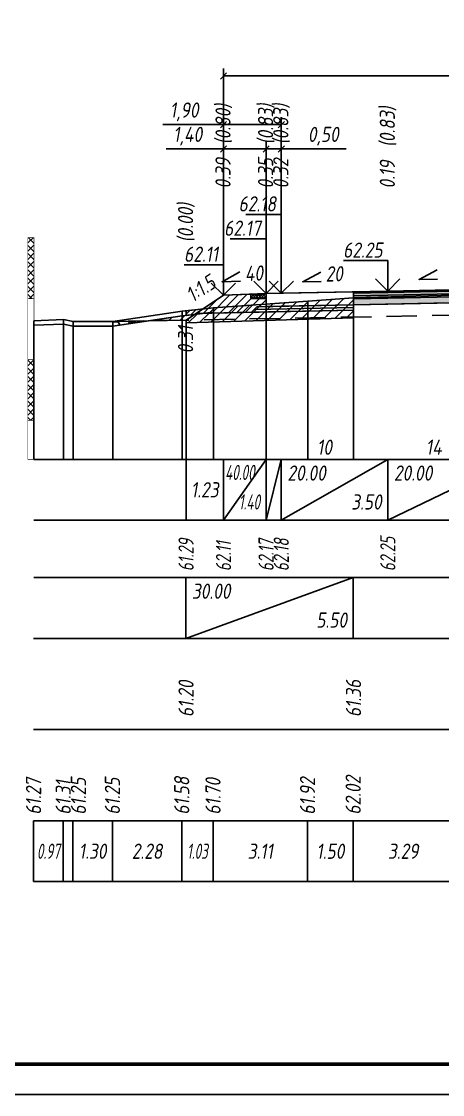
# Model space of a CAD drawing. Extents: x -717 to 1451, y -133302 to 233.
# Drawn here: x 78 to 147.1, y -48263.4 to -48087 of the extents above; entities that cross this region are included whole.
import ezdxf
from ezdxf.enums import TextEntityAlignment as Align

# ---------------------------------------------------------------- set-up
doc = ezdxf.new("R2010")
doc.units = 0
doc.linetypes.add('штриховая', pattern=[0.75, 0.5, -0.25])
for name, color, linetype in [('Интерполированный поперечник', 2, 'Continuous'), ('Код_510', 7, 'Continuous'), ('Код_514', 1, 'Continuous'), ('Код_516', 1, 'Continuous'), ('Контур_0', 7, 'Continuous'), ('Контур_2521', 7, 'Continuous'), ('Контур_2564', 7, 'Continuous'), ('Контур_2660', 7, 'Continuous'), ('Контур_2665', 7, 'Continuous'), ('Контур_400', 7, 'Continuous'), ('Контур_508', 7, 'Continuous'), ('Контур_512', 7, 'Continuous'), ('Контур_513', 7, 'Continuous'), ('Контур_818', 7, 'Continuous'), ('Красный поперечник', 1, 'Continuous'), ('Линейка абсолютных высот', 7, 'Continuous'), ('Объём_2501', 7, 'Continuous'), ('Объём_2564', 7, 'Continuous'), ('Объём_2650', 7, 'Continuous'), ('Объём_2660', 7, 'Continuous'), ('Объём_2661', 7, 'Continuous'), ('Объём_2665', 7, 'Continuous'), ('Объём_2666', 7, 'Continuous'), ('Объём_2667', 7, 'Continuous'), ('Объём_2668', 7, 'Continuous'), ('Объём_2669', 7, 'Continuous'), ('Объём_2675', 7, 'Continuous'), ('Объём_2753', 7, 'Continuous'), ('Откосы', 7, 'Continuous'), ('Отметки покрытия', 7, 'Continuous'), ('Рабочие отметки', 7, 'Continuous'), ('Рабочие отметки доп.', 7, 'Continuous'), ('Слои выравнивания', 7, 'Continuous'), ('Таблица', 7, 'Continuous'), ('Уклоны проезжей части', 7, 'Continuous'), ('Черный поперечник', 3, 'Continuous')]:
    doc.layers.add(name, color=color, linetype=linetype)
for name, color, linetype, true_color in [('Контур_2540', 2, 'Continuous', 0xffff00), ('Контур_2560', 2, 'Continuous', 0xffff00), ('Контур_2561', 7, 'Continuous', 0xff8040), ('Контур_2562', 3, 'Continuous', 0x00ff00), ('Контур_2563', 7, 'Continuous', 0xff8000), ('Контур_2570', 7, 'Continuous', 0x80ff00), ('Контур_2725', 7, 'Continuous', 0x323232), ('Контур_2736', 4, 'Continuous', 0x00ffff), ('Контур_2737', 4, 'Continuous', 0x00ffff), ('Контур_2738', 4, 'Continuous', 0x00ffff), ('Контур_2739', 4, 'Continuous', 0x00ffff), ('Контур_2741', 4, 'Continuous', 0x00ffff), ('Контур_2742', 4, 'Continuous', 0x00ffff), ('Контур_2743', 4, 'Continuous', 0x00ffff), ('Контур_2744', 7, 'Continuous', 0xa4ffff), ('Контур_2745', 7, 'Continuous', 0xa4ffff), ('Контур_2747', 4, 'Continuous', 0x00ffff), ('Контур_2748', 4, 'Continuous', 0x00ffff), ('Контур_2749', 4, 'Continuous', 0x00ffff), ('Контур_2750', 4, 'Continuous', 0x00ffff), ('Контур_2751', 4, 'Continuous', 0x00ffff), ('Контур_2752', 4, 'Continuous', 0x00ffff), ('Контур_2760', 7, 'Continuous', 0x323232), ('Контур_2761', 7, 'Continuous', 0x323232), ('Контур_2762', 7, 'Continuous', 0x323232), ('Контур_2763', 7, 'Continuous', 0x323232), ('Контур_402', 7, 'Continuous', 0xff6464), ('Контур_703', 4, 'Continuous', 0x00ffff), ('Контур_705', 4, 'Continuous', 0x00ffff), ('Контур_707', 4, 'Continuous', 0x00ffff), ('Контур_720', 131, 'Continuous', 0xaaffff), ('Объём_2500', 7, 'Continuous', 0xc0c0c0), ('Объём_2520', 7, 'Continuous', 0x80ffff), ('Объём_2540', 2, 'Continuous', 0xffff00), ('Объём_2560', 2, 'Continuous', 0xffff00), ('Объём_2561', 7, 'Continuous', 0xff8040), ('Объём_2562', 3, 'Continuous', 0x00ff00), ('Объём_2563', 7, 'Continuous', 0xff8000), ('Объём_2570', 7, 'Continuous', 0x80ff00), ('Объём_2600', 7, 'Continuous', 0x808000), ('Объём_2746', 2, 'Continuous', 0xffff00)]:
    doc.layers.add(name, color=color, linetype=linetype, true_color=true_color)
doc.styles.get("Standard").update_dxf_attribs({"font": 'txt', "height": 2.5})
doc.styles.add('М', font='romand.shx', dxfattribs={"width": 0.8, "oblique": 10, "height": 2.5})
doc.dimstyles.new('ISO-25', dxfattribs={"dimtxt": 2.5, "dimasz": 2.5, "dimexe": 1.25, "dimexo": 0.625, "dimtad": 1, "dimtxsty": 'Standard', "dimcen": 2.5, "dimadec": 0, "dimazin": 0, "dimtfac": 1, "dimtmove": 0, "dimatfit": 3, "dimfxl": 1, "dimarcsym": 0})
pattern_1 = [(45.0000013, (0, 0), (-0.67351924, 0.673519211), []), (135.0000003, (0, 0), (-0.673519222, -0.67351923), [])]

# ---------------------------------------------------------------- blocks, each defined once
blk = doc.blocks.new('_Oblique')
at = {"color": 0, "linetype": 'ByBlock', "lineweight": -2}
blk.add_line((-0.5, -0.5), (0.5, 0.5), dxfattribs=at)
blk = doc.blocks.new('*D1139')
at = {"color": 0, "lineweight": -2, "transparency": 16777216}
for p, q in [((111.15, -48131.44), (111.15, -48106.72)), ((118.15, -48131.16), (118.15, -48106.72)), ((111.15, -48107.97), (101.74, -48107.97)), ((118.15, -48107.97), (111.15, -48107.97))]:
    blk.add_line(p, q, dxfattribs=at)
at = {"layer": 'Defpoints', "color": 0, "transparency": 16777216}
for p in [(118.15, -48107.97), (111.15, -48132.07), (118.15, -48131.79)]:
    blk.add_point(p, dxfattribs=at)
at = {"color": 0, "lineweight": -2, "transparency": 16777216, "rotation": 180}
blk.add_blockref('_Oblique', (111.15, -48107.97), dxfattribs=at)
at = {"color": 0, "lineweight": -2, "transparency": 16777216}
blk.add_blockref('_Oblique', (118.15, -48107.97), dxfattribs=at)
at = {"color": 0, "transparency": 16777216, "insert": (105.28, -48105.86), "char_height": 2.5, "width": 8.75, "attachment_point": 5, "style": 'М'}
blk.add_mtext('1,40', dxfattribs=at)
blk = doc.blocks.new('*D1141')
at = {"color": 0, "lineweight": -2, "transparency": 16777216}
for p, q in [((118.15, -48131.16), (118.15, -48106.72)), ((120.65, -48131.11), (120.65, -48106.72)), ((118.15, -48107.97), (120.65, -48107.97)), ((120.65, -48107.97), (131.32, -48107.97))]:
    blk.add_line(p, q, dxfattribs=at)
at = {"layer": 'Defpoints', "color": 0, "transparency": 16777216}
for p in [(120.65, -48107.97), (120.65, -48131.74), (118.15, -48131.79)]:
    blk.add_point(p, dxfattribs=at)
at = {"color": 0, "lineweight": -2, "transparency": 16777216, "rotation": 180}
blk.add_blockref('_Oblique', (118.15, -48107.97), dxfattribs=at)
at = {"color": 0, "lineweight": -2, "transparency": 16777216}
blk.add_blockref('_Oblique', (120.65, -48107.97), dxfattribs=at)
at = {"color": 0, "transparency": 16777216, "insert": (127.56, -48105.86), "char_height": 2.5, "width": 9.1667, "attachment_point": 5, "style": 'М'}
blk.add_mtext('0,50', dxfattribs=at)
blk = doc.blocks.new('*D1144')
at = {"color": 0, "lineweight": -2, "transparency": 16777216}
for p, q in [((111.15, -48131.44), (111.15, -48102.72)), ((120.65, -48131.11), (120.65, -48102.72)), ((111.15, -48103.97), (101.17, -48103.97)), ((120.65, -48103.97), (111.15, -48103.97))]:
    blk.add_line(p, q, dxfattribs=at)
at = {"layer": 'Defpoints', "color": 0, "transparency": 16777216}
for p in [(120.65, -48103.97), (120.65, -48131.74), (111.15, -48132.07)]:
    blk.add_point(p, dxfattribs=at)
at = {"color": 0, "lineweight": -2, "transparency": 16777216, "rotation": 180}
blk.add_blockref('_Oblique', (111.15, -48103.97), dxfattribs=at)
at = {"color": 0, "lineweight": -2, "transparency": 16777216}
blk.add_blockref('_Oblique', (120.65, -48103.97), dxfattribs=at)
at = {"color": 0, "transparency": 16777216, "insert": (104.71, -48101.86), "char_height": 2.5, "width": 8.75, "attachment_point": 5, "style": 'М'}
blk.add_mtext('1,90', dxfattribs=at)
blk = doc.blocks.new('*D1145')
at = {"color": 0, "lineweight": -2, "transparency": 16777216}
for p, q in [((111.15, -48131.44), (111.15, -48094.72)), ((111.15, -48095.97), (206.65, -48095.97)), ((206.65, -48131.44), (206.65, -48094.72))]:
    blk.add_line(p, q, dxfattribs=at)
at = {"layer": 'Defpoints', "color": 0, "transparency": 16777216}
for p in [(206.65, -48095.97), (111.15, -48132.07), (206.65, -48132.07)]:
    blk.add_point(p, dxfattribs=at)
at = {"color": 0, "lineweight": -2, "transparency": 16777216, "rotation": 180}
blk.add_blockref('_Oblique', (111.15, -48095.97), dxfattribs=at)
at = {"color": 0, "lineweight": -2, "transparency": 16777216}
blk.add_blockref('_Oblique', (206.65, -48095.97), dxfattribs=at)
at = {"color": 0, "transparency": 16777216, "insert": (158.9, -48093.86), "char_height": 2.5, "width": 10.4167, "attachment_point": 5, "style": 'М'}
blk.add_mtext('19,10', dxfattribs=at)

msp = doc.modelspace()

# ---------------------------------------------------------------- hatches: boundary and pattern name
h = msp.add_hatch()
h.set_pattern_fill('ANSI37', color=256, scale=0.1)
h.set_pattern_definition([(45, (116.8996, -48132.02463), (-0.22451, 0.22451), []), (135, (116.8996, -48132.02463), (-0.22451, -0.22451), [])])
h.paths.add_polyline_path([(115.65, -48131.825), (115.65, -48132.528), (118.15, -48132.528), (118.15, -48131.725), (116.892, -48132.025)])
at = {"layer": 'Линейка абсолютных высот'}
h = msp.add_hatch(dxfattribs=at)
h.set_pattern_fill('ANSI37', scale=0.3, style=0)
h.set_pattern_definition(pattern_1)
h.paths.add_polyline_path([(80, -48132.564), (80, -48122.564), (79, -48122.564), (79, -48132.564)])
h = msp.add_hatch(dxfattribs=at)
h.set_pattern_fill('ANSI37', scale=0.3, style=0)
h.set_pattern_definition(pattern_1)
h.paths.add_polyline_path([(80, -48152.564), (80, -48142.564), (79, -48142.564), (79, -48152.564)])
at = {"layer": 'Объём_2563'}
h = msp.add_hatch(dxfattribs=at)
h.set_pattern_fill('ANSI31', color=256, scale=0.3)
h.paths.add_polyline_path([(111.15, -48132.005), (115.65, -48131.825), (115.65, -48132.528), (118.15, -48132.528), (118.15, -48133.875), (116.65, -48133.905), (115.731, -48134.823), (106.65, -48135.005)])
at = {"layer": 'Объём_2570'}
h = msp.add_hatch(dxfattribs=at)
h.set_pattern_fill('ANSI31', color=256, scale=0.2)
h.paths.add_polyline_path([(105, -48135.324), (105, -48134.574), (109.487, -48134.059), (109.487, -48134.809)])
at = {"layer": 'Объём_2600'}
h = msp.add_hatch(dxfattribs=at)
h.set_pattern_fill('ANSI31', color=6, scale=0.4)
h.paths.add_polyline_path([(125.019, -48132.979), (132.514, -48132.448), (132.514, -48135.751), (105, -48136.577), (105, -48136.104), (98.776, -48136.219), (104.345, -48135.399), (109.487, -48134.809), (109.487, -48134.059)])
h = msp.add_hatch(dxfattribs=at)
h.set_pattern_fill('HONEY', color=5, scale=0.3)
h.paths.add_polyline_path([(92.954, -48137.076), (92.954, -48136.326), (98.776, -48136.219)])
at = {"layer": 'Слои выравнивания'}
for color, points in [(2, [(132.514, -48131.437), (138.15, -48131.325), (148.944, -48131.109), (155.069, -48130.986), (158.9, -48130.91), (158.9, -48131.16), (155.069, -48131.236), (148.944, -48131.359), (138.15, -48131.575), (132.514, -48131.687)]), (3, [(132.514, -48131.687), (138.15, -48131.575), (148.944, -48131.359), (155.069, -48131.236), (158.9, -48131.16), (158.9, -48131.61), (155.069, -48131.686), (148.944, -48131.809), (138.15, -48132.025), (132.514, -48132.137)]), (4, [(132.514, -48132.137), (138.15, -48132.025), (148.944, -48131.809), (155.069, -48131.686), (158.9, -48131.61), (158.9, -48132.06), (155.069, -48132.136), (148.944, -48132.259), (138.15, -48132.475), (132.514, -48132.587)]), (5, [(132.514, -48132.587), (138.15, -48132.475), (148.944, -48132.259), (155.069, -48132.136), (158.9, -48132.06), (158.9, -48133.06), (155.069, -48133.136), (148.944, -48133.259), (138.15, -48133.475), (132.514, -48133.587)])]:
    msp.add_hatch(color=color, dxfattribs=at).paths.add_polyline_path(points)

# ---------------------------------------------------------------- linework, layer by layer
at = {"flags": 128}
msp.add_lwpolyline([(-30.054, -48263.421), (389.946, -48263.421), (389.946, -47966.421), (-30.054, -47966.421)], close=True, dxfattribs=at)
at = {"const_width": 0.6, "flags": 128}
msp.add_lwpolyline([(-10.054, -48258.421), (384.946, -48258.421), (384.946, -47971.421), (-10.054, -47971.421)], close=True, dxfattribs=at)
msp.add_lwpolyline([(115.65, -48131.825), (115.65, -48132.528), (118.15, -48132.528), (118.15, -48131.725), (116.892, -48132.025), (115.65, -48131.825)])
at = {"layer": 'Интерполированный поперечник', "linetype": 'штриховая', "ltscale": 10, "flags": 128}
msp.add_lwpolyline([(92.954, -48136.326), (208.057, -48134.207)], dxfattribs=at)
at = {"layer": 'Код_510'}
for p, q in [((79.946, -48228.421), (79.946, -48218.421)), ((84.816, -48228.421), (84.816, -48218.421)), ((86.402, -48228.421), (86.402, -48218.421)), ((92.899, -48228.421), (92.899, -48218.421)), ((104.291, -48228.421), (104.291, -48218.421)), ((109.433, -48228.421), (109.433, -48218.421)), ((124.964, -48228.421), (124.964, -48218.421)), ((132.46, -48228.421), (132.46, -48218.421))]:
    msp.add_line(p, q, dxfattribs=at)
at = {"layer": 'Код_514'}
for p, q in [((105, -48169), (105, -48159)), ((111.15, -48169), (111.15, -48159)), ((111.15, -48169), (118.15, -48159)), ((118.15, -48169), (118.15, -48159)), ((118.15, -48169), (120.65, -48159)), ((120.65, -48169), (120.65, -48159)), ((120.65, -48169), (138.15, -48159)), ((138.15, -48169), (138.15, -48159)), ((138.15, -48169), (158.9, -48159))]:
    msp.add_line(p, q, dxfattribs=at)
at = {"layer": 'Код_516'}
for p, q in [((104.946, -48188.421), (104.946, -48178.421)), ((104.946, -48188.421), (132.46, -48178.421)), ((132.46, -48188.421), (132.46, -48178.421))]:
    msp.add_line(p, q, dxfattribs=at)
at = {"layer": 'Контур_0', "flags": 128}
for points in [[(120.65, -48133.825), (118.15, -48133.875), (118.15, -48131.725), (132.514, -48131.437), (132.514, -48133.587), (120.65, -48133.825), (120.65, -48133.825)], [(111.15, -48132.005), (105, -48136.104), (105, -48136.104), (105, -48136.104), (105, -48136.104), (105, -48136.104), (105, -48136.104), (105, -48136.104), (105, -48136.104), (105, -48136.104), (105, -48136.104), (105, -48136.104), (105, -48136.104), (105, -48136.104), (105, -48136.104), (105, -48136.104)], [(111.15, -48132.005), (105, -48136.104), (105, -48136.104), (105, -48136.104), (105, -48136.104), (105, -48136.104), (105, -48136.104), (105, -48136.104), (105, -48136.104), (105, -48136.104), (105, -48136.104), (105, -48136.104), (105, -48136.104), (105, -48136.104), (105, -48136.104), (105, -48136.104), (105, -48136.104), (105, -48136.104), (105, -48136.104), (105, -48136.104), (105, -48136.104), (105, -48136.104), (105, -48136.104), (105, -48136.104), (105, -48136.104), (105, -48136.104), (105, -48136.104), (105, -48136.104), (105, -48136.104), (105, -48136.104)], [(106.65, -48135.005), (115.731, -48134.823), (116.65, -48133.905), (118.15, -48133.875)], [(116.65, -48133.905), (132.514, -48133.587), (132.514, -48134.487), (115.731, -48134.823), (116.65, -48133.905), (116.65, -48133.905)]]:
    msp.add_lwpolyline(points, dxfattribs=at)
at = {"layer": 'Контур_2521', "color": 250, "flags": 128}
msp.add_lwpolyline([(116.19, -48134.364), (132.514, -48134.037)], dxfattribs=at)
at = {"layer": 'Контур_2540', "flags": 128}
msp.add_lwpolyline([(106.65, -48135.005), (132.514, -48134.487), (132.514, -48135.751), (105, -48136.577), (105, -48136.104), (106.65, -48135.005), (106.65, -48135.005)], dxfattribs=at)
at = {"layer": 'Контур_2560', "flags": 128}
msp.add_lwpolyline([(111.15, -48132.005), (111.15, -48132.005), (111.15, -48132.005), (118.15, -48131.725)], dxfattribs=at)
at = {"layer": 'Контур_2561', "flags": 128}
msp.add_lwpolyline([(118.15, -48131.725), (118.15, -48131.725), (111.15, -48132.005), (111.15, -48132.005), (118.15, -48131.725)], dxfattribs=at)
at = {"layer": 'Контур_2562', "flags": 128}
msp.add_lwpolyline([(111.15, -48132.005), (111.15, -48132.005), (111.15, -48132.005), (111.15, -48132.005), (111.15, -48132.005)], dxfattribs=at)
at = {"layer": 'Контур_2563', "flags": 128}
msp.add_lwpolyline([(111.15, -48132.005), (118.15, -48131.725), (118.15, -48133.875), (116.65, -48133.905), (115.731, -48134.823), (106.65, -48135.005), (111.15, -48132.005), (111.15, -48132.005)], dxfattribs=at)
at = {"layer": 'Контур_2564', "flags": 128}
msp.add_lwpolyline([(111.15, -48132.005), (118.15, -48131.725)], dxfattribs=at)
at = {"layer": 'Контур_2570', "flags": 128}
msp.add_lwpolyline([(80, -48136.959), (84.87, -48136.758), (86.456, -48137.083), (92.954, -48137.076), (92.954, -48137.076), (104.345, -48135.399), (109.487, -48134.809), (109.487, -48134.059), (125.019, -48132.979), (132.514, -48132.448), (148.944, -48132), (155.069, -48131.807), (158.9, -48131.844), (171.542, -48131.967), (177.911, -48132.061), (193.677, -48132.863), (199.954, -48133.185), (199.954, -48133.935), (202.596, -48134.219), (208.057, -48134.957), (208.057, -48134.957), (240.601, -48133.435), (251.11, -48132.8), (252.71, -48132.786)], dxfattribs=at)
at = {"layer": 'Контур_2660', "flags": 128}
msp.add_lwpolyline([(105, -48136.577), (132.514, -48135.751)], dxfattribs=at)
at = {"layer": 'Контур_2665', "flags": 128}
msp.add_lwpolyline([(111.15, -48132.005), (111.15, -48132.005)], dxfattribs=at)
at = {"layer": 'Контур_2725', "flags": 128}
msp.add_lwpolyline([(132.514, -48133.587), (138.15, -48133.475), (148.944, -48133.259), (155.069, -48133.136), (158.9, -48133.06), (171.542, -48133.312), (177.911, -48133.44)], dxfattribs=at)
at = {"layer": 'Контур_2736', "flags": 128}
msp.add_lwpolyline([(111.15, -48132.005), (105, -48136.104)], dxfattribs=at)
at = {"layer": 'Контур_2737', "flags": 128}
msp.add_lwpolyline([(105, -48136.104), (105, -48136.104)], dxfattribs=at)
at = {"layer": 'Контур_2738', "flags": 128}
msp.add_lwpolyline([(105, -48136.104), (105, -48136.104)], dxfattribs=at)
at = {"layer": 'Контур_2739', "flags": 128}
msp.add_lwpolyline([(105, -48136.104), (105, -48136.104)], dxfattribs=at)
at = {"layer": 'Контур_2741', "flags": 128}
msp.add_lwpolyline([(105, -48136.104), (105, -48136.104)], dxfattribs=at)
at = {"layer": 'Контур_2742', "flags": 128}
msp.add_lwpolyline([(105, -48136.104), (105, -48136.104)], dxfattribs=at)
at = {"layer": 'Контур_2743', "flags": 128}
msp.add_lwpolyline([(105, -48136.104), (105, -48136.104)], dxfattribs=at)
at = {"layer": 'Контур_2744', "flags": 128}
msp.add_lwpolyline([(105, -48136.104), (105, -48136.104)], dxfattribs=at)
msp.add_lwpolyline([(105, -48136.104), (105, -48136.104)], dxfattribs=at)
msp.add_lwpolyline([(105, -48136.104), (105, -48136.104)], dxfattribs=at)
msp.add_lwpolyline([(105, -48136.104), (105, -48136.104)], dxfattribs=at)
msp.add_lwpolyline([(105, -48136.104), (105, -48136.104)], dxfattribs=at)
msp.add_lwpolyline([(105, -48136.104), (105, -48136.104)], dxfattribs=at)
at = {"layer": 'Контур_2745', "flags": 128}
msp.add_lwpolyline([(105, -48136.104), (105, -48136.104)], dxfattribs=at)
msp.add_lwpolyline([(105, -48136.104), (105, -48136.104)], dxfattribs=at)
msp.add_lwpolyline([(105, -48136.104), (105, -48136.104)], dxfattribs=at)
msp.add_lwpolyline([(105, -48136.104), (105, -48136.104)], dxfattribs=at)
msp.add_lwpolyline([(105, -48136.104), (105, -48136.104)], dxfattribs=at)
msp.add_lwpolyline([(105, -48136.104), (105, -48136.104)], dxfattribs=at)
at = {"layer": 'Контур_2747', "flags": 128}
msp.add_lwpolyline([(105, -48136.104), (105, -48136.104)], dxfattribs=at)
at = {"layer": 'Контур_2748', "flags": 128}
msp.add_lwpolyline([(105, -48136.104), (105, -48136.104)], dxfattribs=at)
at = {"layer": 'Контур_2749', "flags": 128}
msp.add_lwpolyline([(105, -48136.104), (105, -48136.104)], dxfattribs=at)
at = {"layer": 'Контур_2750', "flags": 128}
msp.add_lwpolyline([(105, -48136.104), (105, -48136.104)], dxfattribs=at)
at = {"layer": 'Контур_2751', "flags": 128}
msp.add_lwpolyline([(105, -48136.104), (105, -48136.104)], dxfattribs=at)
at = {"layer": 'Контур_2752', "flags": 128}
msp.add_lwpolyline([(105, -48136.104), (105, -48136.104)], dxfattribs=at)
at = {"layer": 'Контур_2760', "flags": 128}
msp.add_lwpolyline([(132.514, -48131.437), (138.15, -48131.325), (148.944, -48131.109), (155.069, -48130.986), (158.9, -48130.91), (171.542, -48131.162), (177.911, -48131.29)], dxfattribs=at)
at = {"layer": 'Контур_2761', "flags": 128}
msp.add_lwpolyline([(132.514, -48131.687), (138.15, -48131.575), (148.944, -48131.359), (155.069, -48131.236), (158.9, -48131.16), (171.542, -48131.412), (177.911, -48131.54)], dxfattribs=at)
at = {"layer": 'Контур_2762', "flags": 128}
msp.add_lwpolyline([(132.514, -48132.137), (138.15, -48132.025), (148.944, -48131.809), (155.069, -48131.686), (158.9, -48131.61), (171.542, -48131.862), (177.911, -48131.99)], dxfattribs=at)
at = {"layer": 'Контур_2763', "flags": 128}
msp.add_lwpolyline([(132.514, -48132.587), (138.15, -48132.475), (148.944, -48132.259), (155.069, -48132.136), (158.9, -48132.06), (171.542, -48132.312), (177.911, -48132.44)], dxfattribs=at)
at = {"layer": 'Контур_400', "flags": 128}
msp.add_lwpolyline([(118.15, -48131.725), (120.65, -48131.675), (120.65, -48131.675), (120.65, -48131.675), (120.65, -48131.675), (120.65, -48131.675), (120.65, -48131.675), (138.15, -48131.325), (158.9, -48130.91)], dxfattribs=at)
at = {"layer": 'Контур_402', "flags": 128}
msp.add_lwpolyline([(105, -48136.577), (132.514, -48135.751), (132.514, -48133.587), (158.9, -48133.06), (177.911, -48133.44), (177.911, -48135.53), (213.541, -48136.599)], dxfattribs=at)
at = {"layer": 'Контур_508', "flags": 128}
msp.add_lwpolyline([(105, -48136.577), (132.514, -48135.751), (132.514, -48133.587), (158.9, -48133.06), (177.911, -48133.44), (177.911, -48135.53), (213.541, -48136.599), (217.143, -48139), (219.143, -48139), (227.71, -48133.288)], dxfattribs=at)
at = {"layer": 'Контур_512', "flags": 128}
msp.add_lwpolyline([(105, -48136.577), (132.514, -48135.751)], dxfattribs=at)
at = {"layer": 'Контур_513', "flags": 128}
msp.add_lwpolyline([(105, -48136.577), (132.514, -48135.751), (132.514, -48133.587), (158.9, -48133.06), (177.911, -48133.44), (177.911, -48135.53), (213.541, -48136.599), (217.143, -48139), (219.143, -48139), (227.71, -48133.288)], dxfattribs=at)
at = {"layer": 'Контур_703', "flags": 128}
for points in [[(111.15, -48132.005), (105, -48136.104)], [(105, -48136.104), (105, -48136.104)]]:
    msp.add_lwpolyline(points, dxfattribs=at)
at = {"layer": 'Контур_705', "flags": 128}
msp.add_lwpolyline([(105, -48136.104), (105, -48136.104)], dxfattribs=at)
at = {"layer": 'Контур_707', "flags": 128}
msp.add_lwpolyline([(105, -48136.104), (105, -48136.104)], dxfattribs=at)
at = {"layer": 'Контур_720', "flags": 128}
msp.add_lwpolyline([(105, -48136.104), (105, -48136.104)], dxfattribs=at)
at = {"layer": 'Контур_818', "flags": 128}
msp.add_lwpolyline([(105, -48135.324), (109.487, -48134.809), (109.487, -48134.059), (125.019, -48132.979), (132.514, -48132.448), (148.944, -48132), (155.069, -48131.807), (158.9, -48131.844), (171.542, -48131.967), (177.911, -48132.061), (193.677, -48132.863), (199.954, -48133.185), (199.954, -48133.935), (202.596, -48134.219), (208.057, -48134.957), (208.057, -48134.957), (227.71, -48134.038)], dxfattribs=at)
at = {"layer": 'Красный поперечник'}
for p, q in [((111.15, -48132.005), (118.15, -48131.725)), ((118.15, -48131.725), (120.65, -48131.675)), ((120.65, -48131.675), (138.15, -48131.325)), ((138.15, -48131.325), (158.9, -48130.91)), ((105, -48136.104), (111.15, -48132.005)), ((105, -48136.577), (105, -48159)), ((132.514, -48135.751), (132.514, -48159))]:
    msp.add_line(p, q, dxfattribs=at)
at = {"layer": 'Линейка абсолютных высот', "color": 7, "const_width": 0.1, "flags": 128}
for points in [[(80, -48132.564), (80, -48122.564), (79, -48122.564), (79, -48132.564), (80, -48132.564)], [(80, -48142.564), (80, -48132.564), (79, -48132.564), (79, -48142.564), (80, -48142.564)], [(80, -48152.564), (80, -48142.564), (79, -48142.564), (79, -48152.564), (80, -48152.564)], [(80, -48159), (80, -48152.564), (79, -48152.564), (79, -48159), (80, -48159)]]:
    msp.add_lwpolyline(points, dxfattribs=at)
at = {"layer": 'Объём_2500', "flags": 128}
msp.add_lwpolyline([(120.65, -48133.825), (118.15, -48133.875), (118.15, -48131.725), (132.514, -48131.437), (132.514, -48133.587), (120.65, -48133.825), (120.65, -48133.825)], dxfattribs=at)
at = {"layer": 'Объём_2501', "flags": 128}
msp.add_lwpolyline([(118.15, -48131.725), (120.65, -48131.675), (120.65, -48131.675), (120.65, -48131.675), (120.65, -48131.675), (120.65, -48131.675), (120.65, -48131.675), (138.15, -48131.325), (158.9, -48130.91)], dxfattribs=at)
at = {"layer": 'Объём_2520', "color": 250, "flags": 128}
msp.add_lwpolyline([(116.65, -48133.905), (132.514, -48133.587), (132.514, -48134.487), (115.731, -48134.823), (116.65, -48133.905), (116.65, -48133.905)], dxfattribs=at)
at = {"layer": 'Объём_2540', "flags": 128}
msp.add_lwpolyline([(106.65, -48135.005), (132.514, -48134.487), (132.514, -48135.751), (105, -48136.577), (105, -48136.104), (106.65, -48135.005), (106.65, -48135.005)], dxfattribs=at)
at = {"layer": 'Объём_2560', "flags": 128}
msp.add_lwpolyline([(111.15, -48132.005), (111.15, -48132.005), (111.15, -48132.005), (118.15, -48131.725)], dxfattribs=at)
at = {"layer": 'Объём_2561', "flags": 128}
msp.add_lwpolyline([(118.15, -48131.725), (118.15, -48131.725), (111.15, -48132.005), (111.15, -48132.005), (118.15, -48131.725)], dxfattribs=at)
at = {"layer": 'Объём_2562', "flags": 128}
msp.add_lwpolyline([(111.15, -48132.005), (111.15, -48132.005), (111.15, -48132.005), (111.15, -48132.005), (111.15, -48132.005)], dxfattribs=at)
at = {"layer": 'Объём_2563', "color": 250, "flags": 128}
msp.add_lwpolyline([(111.15, -48132.005), (115.65, -48131.825), (115.65, -48132.528), (118.15, -48132.528), (118.15, -48133.875), (116.65, -48133.905), (115.731, -48134.823), (106.65, -48135.005), (111.15, -48132.005), (111.15, -48132.005)], dxfattribs=at)
at = {"layer": 'Объём_2564', "flags": 128}
msp.add_lwpolyline([(111.15, -48132.005), (118.15, -48131.725)], dxfattribs=at)
at = {"layer": 'Объём_2570', "flags": 128}
msp.add_lwpolyline([(105, -48135.324), (105, -48134.574), (109.487, -48134.059), (109.487, -48134.809), (105, -48135.324), (105, -48135.324)], dxfattribs=at)
at = {"layer": 'Объём_2600', "color": 5, "flags": 128}
msp.add_lwpolyline([(92.954, -48137.076), (92.954, -48136.326), (98.776, -48136.219), (92.954, -48137.076), (92.954, -48137.076)], dxfattribs=at)
at = {"layer": 'Объём_2650', "color": 6, "flags": 128}
msp.add_lwpolyline([(125.019, -48132.979), (132.514, -48132.448), (132.514, -48135.751), (105, -48136.577), (105, -48136.104), (98.776, -48136.219), (104.345, -48135.399), (109.487, -48134.809), (109.487, -48134.059), (125.019, -48132.979), (125.019, -48132.979)], dxfattribs=at)
at = {"layer": 'Объём_2660', "flags": 128}
msp.add_lwpolyline([(105, -48136.577), (132.514, -48135.751)], dxfattribs=at)
at = {"layer": 'Объём_2661', "flags": 128}
msp.add_lwpolyline([(111.15, -48132.005), (105, -48136.104)], dxfattribs=at)
at = {"layer": 'Объём_2665', "flags": 128}
msp.add_lwpolyline([(111.15, -48132.005), (111.15, -48132.005)], dxfattribs=at)
at = {"layer": 'Объём_2666', "flags": 128}
msp.add_lwpolyline([(111.15, -48132.005), (105, -48136.104)], dxfattribs=at)
at = {"layer": 'Объём_2667', "flags": 128}
msp.add_lwpolyline([(105, -48136.104), (105, -48136.104)], dxfattribs=at)
msp.add_lwpolyline([(105, -48136.104), (105, -48136.104)], dxfattribs=at)
at = {"layer": 'Объём_2668', "flags": 128}
msp.add_lwpolyline([(105, -48136.104), (105, -48136.104)], dxfattribs=at)
msp.add_lwpolyline([(105, -48136.104), (105, -48136.104)], dxfattribs=at)
at = {"layer": 'Объём_2669', "flags": 128}
msp.add_lwpolyline([(105, -48136.104), (105, -48136.104)], dxfattribs=at)
msp.add_lwpolyline([(105, -48136.104), (105, -48136.104)], dxfattribs=at)
at = {"layer": 'Объём_2675', "flags": 128}
msp.add_lwpolyline([(105, -48136.104), (105, -48136.104)], dxfattribs=at)
msp.add_lwpolyline([(105, -48136.104), (105, -48136.104)], dxfattribs=at)
msp.add_lwpolyline([(105, -48136.104), (105, -48136.104)], dxfattribs=at)
msp.add_lwpolyline([(105, -48136.104), (105, -48136.104)], dxfattribs=at)
msp.add_lwpolyline([(105, -48136.104), (105, -48136.104)], dxfattribs=at)
msp.add_lwpolyline([(105, -48136.104), (105, -48136.104)], dxfattribs=at)
msp.add_lwpolyline([(105, -48136.104), (105, -48136.104)], dxfattribs=at)
msp.add_lwpolyline([(105, -48136.104), (105, -48136.104)], dxfattribs=at)
msp.add_lwpolyline([(105, -48136.104), (105, -48136.104)], dxfattribs=at)
msp.add_lwpolyline([(105, -48136.104), (105, -48136.104)], dxfattribs=at)
msp.add_lwpolyline([(105, -48136.104), (105, -48136.104)], dxfattribs=at)
msp.add_lwpolyline([(105, -48136.104), (105, -48136.104)], dxfattribs=at)
at = {"layer": 'Объём_2746', "flags": 128}
msp.add_lwpolyline([(109.487, -48134.809), (109.487, -48134.059), (125.019, -48132.979), (132.514, -48132.448), (132.514, -48135.751), (105, -48136.577), (105, -48136.104), (106.415, -48135.161), (109.487, -48134.809), (109.487, -48134.809)], dxfattribs=at)
at = {"layer": 'Объём_2753', "flags": 128}
msp.add_lwpolyline([(132.514, -48131.437), (132.514, -48131.437)], dxfattribs=at)
at = {"layer": 'Откосы', "color": 1, "flags": 128}
for points in [[(113.923, -48129.687), (110.925, -48129.807), (113.863, -48128.189)], [(146.299, -48129.35), (143.299, -48129.41), (146.269, -48127.851)], [(127.174, -48129.733), (124.174, -48129.793), (127.144, -48128.233)]]:
    msp.add_lwpolyline(points, dxfattribs=at)
at = {"layer": 'Отметки покрытия', "color": 1}
for p, q in [((120.65, -48118.725), (114.8, -48118.725)), ((120.65, -48131.675), (120.65, -48118.725)), ((118.15, -48122.725), (112.25, -48122.725)), ((118.15, -48131.725), (118.15, -48122.725)), ((138.15, -48126.325), (130.85, -48126.325)), ((138.15, -48131.325), (138.15, -48126.325)), ((111.15, -48127.005), (104.7, -48127.005)), ((111.15, -48132.005), (111.15, -48127.005)), ((118.15, -48131.725), (116.15, -48129.725)), ((118.15, -48131.725), (120.15, -48129.725)), ((120.65, -48131.675), (118.65, -48129.675)), ((120.65, -48131.675), (122.65, -48129.675)), ((138.15, -48131.325), (136.15, -48129.325)), ((138.15, -48131.325), (140.15, -48129.325)), ((111.15, -48132.005), (109.15, -48130.005)), ((111.15, -48132.005), (113.15, -48130.005))]:
    msp.add_line(p, q, dxfattribs=at)
at = {"layer": 'Слои выравнивания'}
for p, q in [((118.15, -48131.725), (118.15, -48159)), ((132.514, -48131.437), (132.514, -48159))]:
    msp.add_line(p, q, dxfattribs=at)
at = {"layer": 'Слои выравнивания', "color": 2, "flags": 128}
msp.add_lwpolyline([(132.514, -48131.437), (138.15, -48131.325), (148.944, -48131.109), (155.069, -48130.986), (158.9, -48130.91), (158.9, -48131.16), (155.069, -48131.236), (148.944, -48131.359), (138.15, -48131.575), (132.514, -48131.687)], close=True, dxfattribs=at)
at = {"layer": 'Слои выравнивания', "color": 3, "flags": 128}
msp.add_lwpolyline([(132.514, -48131.687), (138.15, -48131.575), (148.944, -48131.359), (155.069, -48131.236), (158.9, -48131.16), (158.9, -48131.61), (155.069, -48131.686), (148.944, -48131.809), (138.15, -48132.025), (132.514, -48132.137)], close=True, dxfattribs=at)
at = {"layer": 'Слои выравнивания', "color": 4, "flags": 128}
msp.add_lwpolyline([(132.514, -48132.137), (138.15, -48132.025), (148.944, -48131.809), (155.069, -48131.686), (158.9, -48131.61), (158.9, -48132.06), (155.069, -48132.136), (148.944, -48132.259), (138.15, -48132.475), (132.514, -48132.587)], close=True, dxfattribs=at)
at = {"layer": 'Слои выравнивания', "color": 5, "flags": 128}
msp.add_lwpolyline([(132.514, -48132.587), (138.15, -48132.475), (148.944, -48132.259), (155.069, -48132.136), (158.9, -48132.06), (158.9, -48133.06), (155.069, -48133.136), (148.944, -48133.259), (138.15, -48133.475), (132.514, -48133.587)], close=True, dxfattribs=at)
at = {"layer": 'Таблица'}
for p, q in [((80, -48159), (252.71, -48159)), ((80, -48169), (252.71, -48169)), ((80, -48178.421), (252.71, -48178.421)), ((79.946, -48188.421), (252.656, -48188.421)), ((79.946, -48203.421), (252.656, -48203.421)), ((79.946, -48218.421), (252.656, -48218.421)), ((79.946, -48228.421), (252.656, -48228.421))]:
    msp.add_line(p, q, dxfattribs=at)
at = {"layer": 'Черный поперечник', "color": 7}
for p, q in [((125.019, -48132.979), (125.019, -48159)), ((132.514, -48132.448), (132.514, -48159)), ((104.345, -48134.649), (104.345, -48159)), ((109.487, -48134.059), (109.487, -48159)), ((80, -48136.209), (80, -48159)), ((84.87, -48136.008), (84.87, -48159)), ((86.456, -48136.333), (86.456, -48159)), ((92.954, -48136.326), (92.954, -48159))]:
    msp.add_line(p, q, dxfattribs=at)
at = {"layer": 'Черный поперечник', "flags": 128}
msp.add_lwpolyline([(80, -48136.209), (84.87, -48136.008), (86.456, -48136.333), (92.954, -48136.326), (104.345, -48134.649), (109.487, -48134.059), (125.019, -48132.979), (132.514, -48132.448), (148.944, -48132), (155.069, -48131.807), (158.9, -48131.844), (171.542, -48131.967), (177.911, -48132.061), (193.677, -48132.863), (199.954, -48133.185), (202.596, -48133.469), (208.057, -48134.207), (240.601, -48132.685), (251.11, -48132.05), (252.71, -48132.036)], dxfattribs=at)

# ---------------------------------------------------------------- texts
at = {"layer": 'Код_510', "style": 'М', "oblique": 10, "width": 0.8}
for s, p in [('61.27', (79.946, -48217.421)), ('61.25', (87.316, -48217.421)), ('61.25', (92.899, -48217.421)), ('61.58', (104.291, -48217.421)), ('61.92', (124.964, -48217.421)), ('62.02', (132.46, -48217.421)), ('61.31', (84.816, -48217.421)), ('61.70', (109.433, -48217.421))]:
    msp.add_text(s, height=2.5, rotation=90, dxfattribs=at).set_placement(p, align=Align.MIDDLE_LEFT)
at = {"layer": 'Код_510', "style": 'М', "oblique": 10}
for s, width, p in [('0.97', 0.6, (82.381, -48223.421)), ('1.30', 0.8, (89.65, -48223.421)), ('2.28', 0.8, (98.595, -48223.421)), ('1.03', 0.6, (106.862, -48223.421)), ('3.11', 0.8, (117.199, -48223.421)), ('1.50', 0.8, (128.712, -48223.421)), ('3.29', 0.8, (140.675, -48223.421))]:
    msp.add_text(s, height=2.5, dxfattribs=dict(at, width=width)).set_placement(p, align=Align.MIDDLE_CENTER)
at = {"layer": 'Код_514', "style": 'М', "oblique": 10}
for s, width, p in [('40.00', 0.6, (111.413, -48159.895)), ('20.00', 0.8, (121.65, -48160)), ('20.00', 0.8, (139.15, -48160))]:
    msp.add_text(s, height=2.5, dxfattribs=dict(at, width=width)).set_placement(p, align=Align.TOP_LEFT)
at = {"layer": 'Код_514', "style": 'М', "oblique": 10, "width": 0.8}
msp.add_text('1.23', height=2.5, dxfattribs=at).set_placement((108.075, -48164), align=Align.MIDDLE_CENTER)
at = {"layer": 'Код_514', "style": 'М', "oblique": 10}
for s, width, p in [('1.40', 0.6, (117.15, -48168)), ('3.50', 0.8, (137.15, -48168))]:
    msp.add_text(s, height=2.5, dxfattribs=dict(at, width=width)).set_placement(p, align=Align.BOTTOM_RIGHT)
at = {"layer": 'Код_514', "style": 'М', "oblique": 10, "width": 0.7}
for s, p in [('61.29', (105, -48177.382)), ('62.11', (111.15, -48177.382)), ('62.17', (118.15, -48177.382)), ('62.18', (120.65, -48177.382)), ('62.25', (138.15, -48177.382))]:
    msp.add_text(s, height=2.5, rotation=90, dxfattribs=at).set_placement(p, align=Align.MIDDLE_LEFT)
at = {"layer": 'Код_516', "style": 'М', "oblique": 10, "width": 0.8}
msp.add_text('30.00', height=2.5, dxfattribs=at).set_placement((105.946, -48179.421), align=Align.TOP_LEFT)
msp.add_text('5.50', height=2.5, dxfattribs=at).set_placement((131.46, -48187.421), align=Align.BOTTOM_RIGHT)
for s, p in [('61.20', (105, -48201.371)), ('61.36', (132.514, -48201.371))]:
    msp.add_text(s, height=2.5, rotation=90, dxfattribs=at).set_placement(p, align=Align.MIDDLE_LEFT)
at = {"layer": 'Отметки покрытия', "color": 1, "style": 'М', "oblique": 10, "width": 0.8}
for s, p in [('62.18', (119.791, -48118.993)), ('62.17', (117.291, -48122.993)), ('62.11', (110.291, -48127.273)), ('62.25', (137.291, -48126.593))]:
    msp.add_text(s, height=2.5, dxfattribs=at).set_placement(p, align=Align.BOTTOM_RIGHT)
at = {"layer": 'Рабочие отметки', "color": 1, "style": 'М', "oblique": 10, "width": 0.8}
for s, p in [('0.39', (111.072, -48114.475)), ('0.35', (118.072, -48114.475)), ('0.32', (120.572, -48114.475)), ('0.19', (138.072, -48114.475))]:
    msp.add_text(s, height=2.5, rotation=90, dxfattribs=at).set_placement(p, align=Align.MIDDLE_LEFT)
msp.add_text('0.31', height=2.5, rotation=90, dxfattribs=at).set_placement((104.922, -48137.035), align=Align.MIDDLE_RIGHT)
at = {"layer": 'Рабочие отметки доп.', "color": 1, "style": 'М', "oblique": 10, "width": 0.8}
for s, p in [('(0.80)', (111.072, -48107.175)), ('(0.83)', (118.072, -48107.175)), ('(0.83)', (120.572, -48107.175)), ('(0.83)', (138.072, -48107.625)), ('(0.00)', (104.922, -48123.296))]:
    msp.add_text(s, height=2.5, rotation=90, dxfattribs=at).set_placement(p, align=Align.MIDDLE_LEFT)
at = {"layer": 'Слои выравнивания', "style": 'М', "oblique": 10, "width": 0.8}
for s, p in [('10', (127.751, -48159)), ('14', (145.707, -48159))]:
    msp.add_text(s, height=2.5, dxfattribs=at).set_placement(p, align=Align.BOTTOM_CENTER)
at = {"layer": 'Уклоны проезжей части', "color": 1, "style": 'М', "oblique": 10, "width": 0.8}
for s, rotation, p in [('40', 2.29061, (116.227, -48130.403)), ('20', 1.14576, (129.38, -48130.5)), ('1:1.5', 33.69007, (108.547, -48132.555))]:
    msp.add_text(s, height=2.5, rotation=rotation, dxfattribs=at).set_placement(p, align=Align.BOTTOM_CENTER)

# ---------------------------------------------------------------- dimensions: what is measured, and where the dimension line sits
at = {"color": 5}
dim = msp.add_linear_dim(base=(206.65, -48095.972), p1=(111.15, -48132.067), p2=(206.65, -48132.067), angle=180, dimstyle='ISO-25', override={"dimasz": 1, "dimlfac": 0.2, "dimzin": 0, "dimtxsty": 'М', "dimblk1": 'Oblique', "dimblk2": 'Oblique', "dimsah": 1}, dxfattribs=at)
dim.commit()
dim.dimension.update_dxf_attribs({"geometry": '*D1145', "text_midpoint": (158.9, -48093.859)})
for base, p1, p2, picture, middle in [((120.65, -48103.972), (111.15, -48132.067), (120.65, -48131.737), '*D1144', (104.712, -48103.972)), ((118.15, -48107.972), (111.15, -48132.067), (118.15, -48131.787), '*D1139', (105.277, -48107.972)), ((120.65, -48107.972), (118.15, -48131.787), (120.65, -48131.737), '*D1141', (127.56, -48107.972))]:
    dim = msp.add_linear_dim(base=base, p1=p1, p2=p2, angle=180, dimstyle='ISO-25', override={"dimasz": 1, "dimlfac": 0.2, "dimzin": 0, "dimtxsty": 'М', "dimblk1": 'Oblique', "dimblk2": 'Oblique', "dimsah": 1}, dxfattribs=at)
    dim.commit()
    dim.dimension.update_dxf_attribs({"geometry": picture, "text_midpoint": middle, "dimtype": 160})

doc.saveas('drawing.dxf')
